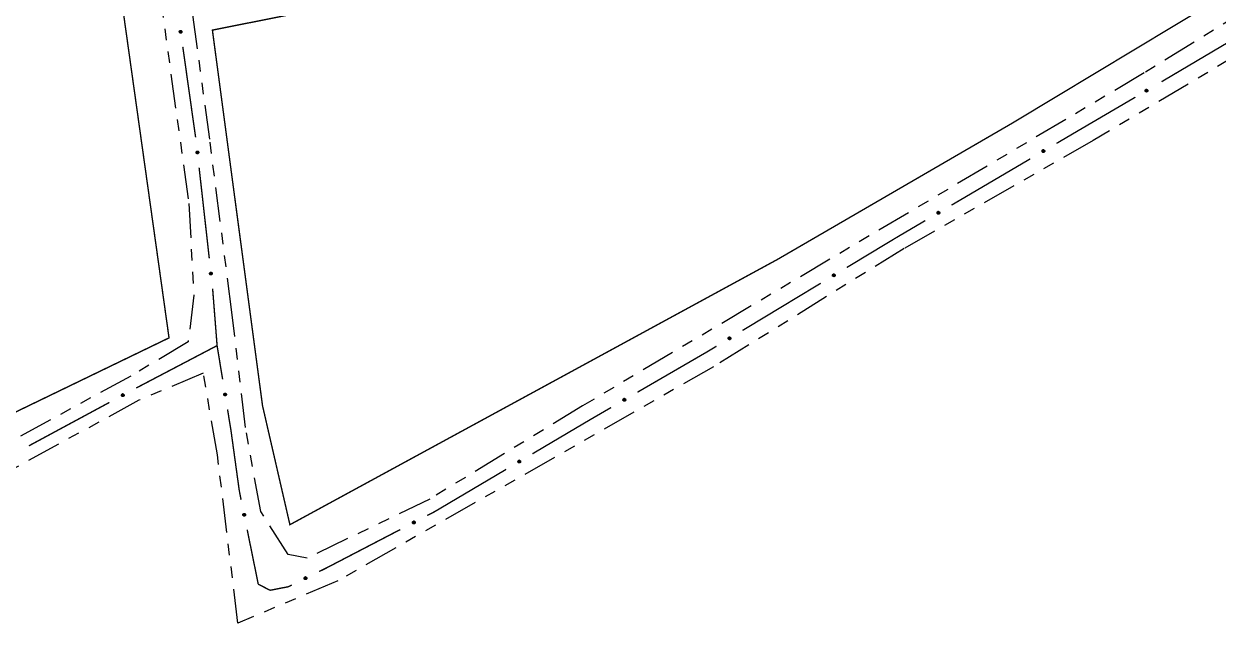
# Model space of a CAD drawing. Extents: x 209066 to 212010, y 4879784 to 4881672.
# Drawn here: x 209780.4 to 209937.2, y 4880922.3 to 4881001 of the extents above; entities that cross this region are included whole.
import ezdxf

# ---------------------------------------------------------------- set-up
doc = ezdxf.new("R2010")
doc.units = 0
doc.header["$LTSCALE"] = 1.5
doc.header["$MEASUREMENT"] = 0
doc.linetypes.add('TRACO_12', pattern=[2.5, 2, -0.5])
doc.linetypes.add('TRACO_25', pattern=[8, 3, -1, 1, -1, 1, -1])
for name, color, linetype in [('RU-QUADRA', 210, 'CONTINUOUS'), ('SV-EIXO-RUA-N-PAV', 6, 'CONTINUOUS'), ('SV-RUA-NAO-PAV', 7, 'CONTINUOUS')]:
    doc.layers.add(name, color=color, linetype=linetype)

msp = doc.modelspace()

# ---------------------------------------------------------------- linework, layer by layer
at = {"layer": 'RU-QUADRA', "linetype": 'TRACO_12', "const_width": 0.18, "flags": 128}
msp.add_lwpolyline([(209777.329761, 4881134.231141), (209783.531219, 4881073.240669), (209787.735361, 4881043.29416), (209790.940509, 4881020.463588), (209799.460866, 4880959.772269), (209744.990016, 4880933.436511), (209737.073066, 4880998.45628), (209731.703291, 4881042.556792), (209725.656166, 4881092.2202)], close=True, dxfattribs=at)
at = {"layer": 'RU-QUADRA', "linetype": 'Continuous', "const_width": 0.18, "flags": 128}
msp.add_lwpolyline([(209939.739522, 4881005.743658), (209961.115703, 4881018.321756), (209947.339515, 4881041.942318), (209935.514281, 4881062.217786), (209913.738327, 4881047.879886), (209892.765732, 4881034.913062), (209883.72378, 4881029.322653), (209853.569322, 4881010.065497), (209839.411317, 4881006.986201), (209833.182881, 4881005.750092), (209805.156079, 4881000.187834), (209807.500596, 4880982.620624), (209811.740314, 4880950.852886), (209815.334843, 4880935.23898), (209879.390319, 4880970.089045), (209910.224835, 4880987.986327), (209919.21962, 4880993.397984)], close=True, dxfattribs=at)
at = {"layer": 'SV-EIXO-RUA-N-PAV'}
for points in [[(209800.899288, 4880999.813367), (209800.859787, 4880999.842206), (209800.831736, 4880999.87507), (209800.816229, 4880999.909214), (209800.810393, 4880999.94296), (209800.808311, 4880999.978155), (209800.814041, 4881000.014102), (209800.829238, 4881000.052591), (209800.85789, 4881000.092419), (209800.893445, 4881000.118942), (209800.926106, 4881000.135936), (209800.960943, 4881000.144047), (209800.995168, 4881000.145497), (209801.032311, 4881000.13831), (209801.071165, 4881000.122529), (209801.110516, 4881000.092748), (209801.137796, 4881000.060341), (209801.151928, 4881000.026921), (209801.159861, 4880999.991847), (209801.161555, 4880999.95589), (209801.155728, 4880999.920635), (209801.139767, 4880999.881544), (209801.10986, 4880999.843094), (209801.077848, 4880999.815516), (209801.044636, 4880999.800919), (209801.009928, 4880999.793887), (209800.974653, 4880999.791369), (209800.938278, 4880999.795625), (209800.899288, 4880999.813367)], [(209927.997965, 4880992.2099), (209927.986268, 4880992.162411), (209927.966504, 4880992.123989), (209927.940796, 4880992.096687), (209927.911788, 4880992.078484), (209927.880014, 4880992.063205), (209927.844581, 4880992.054867), (209927.803203, 4880992.054325), (209927.755483, 4880992.065725), (209927.717453, 4880992.088558), (209927.689338, 4880992.112329), (209927.668616, 4880992.141484), (209927.65429, 4880992.1726), (209927.646847, 4880992.209693), (209927.646707, 4880992.25163), (209927.659331, 4880992.299337), (209927.678965, 4880992.336873), (209927.704524, 4880992.362627), (209927.733967, 4880992.383274), (209927.766593, 4880992.398485), (209927.801422, 4880992.406468), (209927.843646, 4880992.406533), (209927.890568, 4880992.393449), (209927.928229, 4880992.374294), (209927.954336, 4880992.349103), (209927.974011, 4880992.319659), (209927.989723, 4880992.287977), (209927.999587, 4880992.252707), (209927.997965, 4880992.2099)], [(209803.093372, 4880983.968362), (209803.054723, 4880983.998333), (209803.027635, 4880984.031995), (209803.013123, 4880984.066574), (209803.008267, 4880984.100474), (209803.007205, 4880984.135715), (209803.013973, 4880984.171482), (209803.030279, 4880984.209514), (209803.060072, 4880984.248496), (209803.096379, 4880984.273978), (209803.129519, 4880984.290019), (209803.164576, 4880984.297119), (209803.198828, 4880984.297577), (209803.235748, 4880984.289318), (209803.274129, 4880984.272418), (209803.312601, 4880984.24151), (209803.338931, 4880984.208327), (209803.35209, 4880984.174512), (209803.359004, 4880984.139223), (209803.359657, 4880984.103231), (209803.352811, 4880984.068161), (209803.335725, 4880984.029547), (209803.304717, 4880983.991979), (209803.27192, 4880983.965341), (209803.238299, 4880983.951711), (209803.203403, 4880983.945686), (209803.168069, 4880983.944191), (209803.131833, 4880983.949498), (209803.093372, 4880983.968362)], [(209914.463759, 4880984.273764), (209914.452148, 4880984.226254), (209914.432454, 4880984.187796), (209914.406796, 4880984.160447), (209914.377821, 4880984.142192), (209914.346074, 4880984.126855), (209914.310656, 4880984.118453), (209914.26928, 4880984.117836), (209914.221539, 4880984.129149), (209914.183468, 4880984.151913), (209914.15531, 4880984.175634), (209914.134535, 4880984.204751), (209914.120152, 4880984.235841), (209914.112642, 4880984.27292), (209914.112426, 4880984.314857), (209914.124963, 4880984.362587), (209914.14453, 4880984.400158), (209914.170042, 4880984.425959), (209914.199447, 4880984.446659), (209914.232045, 4880984.461929), (209914.26686, 4880984.469975), (209914.309084, 4880984.470117), (209914.35603, 4880984.457118), (209914.393725, 4880984.438031), (209914.419878, 4880984.412888), (209914.439606, 4880984.38348), (209914.455376, 4880984.351826), (209914.465303, 4880984.316574), (209914.463759, 4880984.273764)], [(209900.671326, 4880976.163968), (209900.659715, 4880976.116457), (209900.640021, 4880976.077999), (209900.614363, 4880976.050651), (209900.585388, 4880976.032396), (209900.553642, 4880976.017058), (209900.518223, 4880976.008657), (209900.476847, 4880976.00804), (209900.429106, 4880976.019353), (209900.391035, 4880976.042117), (209900.362877, 4880976.065837), (209900.342102, 4880976.094955), (209900.32772, 4880976.126044), (209900.320209, 4880976.163123), (209900.319993, 4880976.20506), (209900.332531, 4880976.25279), (209900.352097, 4880976.290361), (209900.377609, 4880976.316163), (209900.407014, 4880976.336863), (209900.439612, 4880976.352132), (209900.474427, 4880976.360179), (209900.516651, 4880976.36032), (209900.563597, 4880976.347322), (209900.601293, 4880976.328235), (209900.627445, 4880976.303091), (209900.647173, 4880976.273683), (209900.662943, 4880976.242029), (209900.672871, 4880976.206777), (209900.671326, 4880976.163968)], [(209804.875558, 4880968.067927), (209804.836909, 4880968.097899), (209804.809821, 4880968.131561), (209804.795309, 4880968.16614), (209804.790452, 4880968.20004), (209804.78939, 4880968.235281), (209804.796159, 4880968.271047), (209804.812464, 4880968.30908), (209804.842257, 4880968.348061), (209804.878565, 4880968.373544), (209804.911704, 4880968.389585), (209804.946762, 4880968.396684), (209804.981014, 4880968.397142), (209805.017933, 4880968.388883), (209805.056315, 4880968.371983), (209805.094787, 4880968.341076), (209805.121117, 4880968.307892), (209805.134275, 4880968.274078), (209805.141189, 4880968.238788), (209805.141842, 4880968.202797), (209805.134996, 4880968.167726), (209805.11791, 4880968.129113), (209805.086902, 4880968.091545), (209805.054105, 4880968.064906), (209805.020484, 4880968.051276), (209804.985588, 4880968.045252), (209804.950255, 4880968.043757), (209804.914018, 4880968.049064), (209804.875558, 4880968.067927)], [(209886.936289, 4880967.960357), (209886.925233, 4880967.912715), (209886.905989, 4880967.874029), (209886.880652, 4880967.846383), (209886.851892, 4880967.827791), (209886.820327, 4880967.812085), (209886.785009, 4880967.803271), (209886.743643, 4880967.802171), (209886.695773, 4880967.812926), (209886.657439, 4880967.835244), (209886.629006, 4880967.858635), (209886.607893, 4880967.887508), (209886.593148, 4880967.918427), (209886.585206, 4880967.955416), (209886.584501, 4880967.997348), (209886.59648, 4880968.045221), (209886.615607, 4880968.083018), (209886.640817, 4880968.109115), (209886.669978, 4880968.130157), (209886.702396, 4880968.145806), (209886.737114, 4880968.154258), (209886.779334, 4880968.154892), (209886.826428, 4880968.142442), (209886.864344, 4880968.123796), (209886.890788, 4880968.09896), (209886.910857, 4880968.069783), (209886.926996, 4880968.038315), (209886.937334, 4880968.003182), (209886.936289, 4880967.960357)], [(209873.239413, 4880959.690195), (209873.228357, 4880959.642552), (209873.209113, 4880959.603867), (209873.183776, 4880959.576221), (209873.155016, 4880959.557629), (209873.123451, 4880959.541922), (209873.088133, 4880959.533108), (209873.046767, 4880959.532008), (209872.998897, 4880959.542763), (209872.960563, 4880959.565082), (209872.93213, 4880959.588472), (209872.911017, 4880959.617345), (209872.896273, 4880959.648265), (209872.88833, 4880959.685254), (209872.887625, 4880959.727185), (209872.899604, 4880959.775058), (209872.918731, 4880959.812855), (209872.943941, 4880959.838952), (209872.973102, 4880959.859994), (209873.00552, 4880959.875643), (209873.040238, 4880959.884095), (209873.082458, 4880959.884729), (209873.129552, 4880959.872279), (209873.167468, 4880959.853633), (209873.193912, 4880959.828797), (209873.213982, 4880959.799621), (209873.23012, 4880959.768153), (209873.240458, 4880959.733019), (209873.239413, 4880959.690195)], [(209793.560636, 4880952.211948), (209793.547273, 4880952.1649), (209793.526169, 4880952.127197), (209793.499515, 4880952.100818), (209793.469884, 4880952.083648), (209793.437592, 4880952.069497), (209793.401886, 4880952.062413), (209793.360516, 4880952.063329), (209793.313227, 4880952.076402), (209793.276025, 4880952.10056), (209793.248764, 4880952.125307), (209793.229082, 4880952.155173), (209793.215861, 4880952.186774), (209793.209728, 4880952.224106), (209793.211066, 4880952.266022), (209793.225362, 4880952.313255), (209793.246306, 4880952.350076), (209793.272756, 4880952.374915), (209793.302907, 4880952.394512), (209793.336049, 4880952.408564), (209793.371138, 4880952.415316), (209793.413338, 4880952.413894), (209793.45977, 4880952.399166), (209793.496733, 4880952.378696), (209793.521937, 4880952.352601), (209793.540562, 4880952.322483), (209793.555149, 4880952.290266), (209793.563764, 4880952.254671), (209793.560636, 4880952.211948)], [(209806.736655, 4880952.183558), (209806.69654, 4880952.211537), (209806.667785, 4880952.243786), (209806.651543, 4880952.277587), (209806.644979, 4880952.311198), (209806.642137, 4880952.346341), (209806.647088, 4880952.382404), (209806.661449, 4880952.421212), (209806.689234, 4880952.46165), (209806.724206, 4880952.488936), (209806.756493, 4880952.506632), (209806.791146, 4880952.515494), (209806.825331, 4880952.517683), (209806.862621, 4880952.511302), (209806.901808, 4880952.496364), (209806.941793, 4880952.467441), (209806.969768, 4880952.435631), (209806.984619, 4880952.402525), (209806.993308, 4880952.36763), (209806.99578, 4880952.331718), (209806.990716, 4880952.296346), (209806.975604, 4880952.256918), (209806.946535, 4880952.217831), (209806.915127, 4880952.189568), (209806.882238, 4880952.174256), (209806.847691, 4880952.166475), (209806.812478, 4880952.163195), (209806.77602, 4880952.166663), (209806.736655, 4880952.183558)], [(209859.427858, 4880951.609991), (209859.41596, 4880951.562552), (209859.396033, 4880951.524214), (209859.37021, 4880951.497021), (209859.341125, 4880951.478942), (209859.309286, 4880951.463797), (209859.273817, 4880951.45561), (209859.232438, 4880951.455244), (209859.184767, 4880951.466845), (209859.146834, 4880951.48984), (209859.11882, 4880951.51373), (209859.098222, 4880951.542973), (209859.084028, 4880951.574149), (209859.076742, 4880951.611273), (209859.076781, 4880951.65321), (209859.089607, 4880951.700864), (209859.1094, 4880951.738316), (209859.135068, 4880951.763962), (209859.164598, 4880951.784484), (209859.197288, 4880951.799555), (209859.232151, 4880951.807391), (209859.274375, 4880951.807277), (209859.321241, 4880951.793994), (209859.35882, 4880951.774679), (209859.38482, 4880951.749378), (209859.40437, 4880951.719851), (209859.419948, 4880951.688102), (209859.429662, 4880951.652791), (209859.427858, 4880951.609991)], [(209845.634601, 4880943.503739), (209845.623114, 4880943.456199), (209845.60352, 4880943.417689), (209845.577933, 4880943.390274), (209845.549006, 4880943.371944), (209845.5173, 4880943.356524), (209845.481903, 4880943.34803), (209845.440529, 4880943.347305), (209845.392759, 4880943.358493), (209845.354628, 4880943.381158), (209845.326409, 4880943.404805), (209845.305558, 4880943.433868), (209845.291094, 4880943.46492), (209845.283487, 4880943.50198), (209845.283162, 4880943.543916), (209845.295575, 4880943.591678), (209845.315043, 4880943.6293), (209845.340488, 4880943.655168), (209845.369839, 4880943.675945), (209845.402397, 4880943.691299), (209845.437191, 4880943.699437), (209845.479414, 4880943.699688), (209845.526394, 4880943.686812), (209845.564139, 4880943.667823), (209845.590357, 4880943.642748), (209845.610161, 4880943.613391), (209845.626014, 4880943.581779), (209845.636034, 4880943.546553), (209845.634601, 4880943.503739)], [(209809.246178, 4880936.382164), (209809.205019, 4880936.408584), (209809.175048, 4880936.439707), (209809.157522, 4880936.47286), (209809.149674, 4880936.506195), (209809.145485, 4880936.541202), (209809.14905, 4880936.577429), (209809.161912, 4880936.616759), (209809.188125, 4880936.658233), (209809.222026, 4880936.68684), (209809.253609, 4880936.705762), (209809.287897, 4880936.715947), (209809.321973, 4880936.719445), (209809.359481, 4880936.714499), (209809.399211, 4880936.701075), (209809.440277, 4880936.673707), (209809.46945, 4880936.642994), (209809.485561, 4880936.610481), (209809.495582, 4880936.575945), (209809.499429, 4880936.540154), (209809.495725, 4880936.504614), (209809.482137, 4880936.464636), (209809.454589, 4880936.424462), (209809.424288, 4880936.395015), (209809.39201, 4880936.378453), (209809.357787, 4880936.369353), (209809.322726, 4880936.364725), (209809.286162, 4880936.366792), (209809.246178, 4880936.382164)], [(209831.780966, 4880935.494023), (209831.766901, 4880935.44718), (209831.745233, 4880935.409798), (209831.718188, 4880935.383821), (209831.688303, 4880935.367097), (209831.655802, 4880935.353431), (209831.619995, 4880935.346883), (209831.578643, 4880935.348418), (209831.531554, 4880935.362198), (209831.494719, 4880935.386911), (209831.467832, 4880935.412064), (209831.448599, 4880935.442222), (209831.435853, 4880935.474017), (209831.430281, 4880935.511437), (209831.432246, 4880935.553328), (209831.447248, 4880935.600342), (209831.468741, 4880935.636845), (209831.495561, 4880935.661284), (209831.526002, 4880935.680428), (209831.55935, 4880935.693981), (209831.594536, 4880935.700207), (209831.636711, 4880935.698152), (209831.682917, 4880935.68273), (209831.719569, 4880935.661709), (209831.744379, 4880935.63524), (209831.762551, 4880935.604846), (209831.776654, 4880935.572414), (209831.784735, 4880935.536694), (209831.780966, 4880935.494023)], [(209817.556118, 4880928.165178), (209817.541055, 4880928.118647), (209817.518594, 4880928.081736), (209817.491, 4880928.056343), (209817.460764, 4880928.040261), (209817.427979, 4880928.027293), (209817.39204, 4880928.021511), (209817.35073, 4880928.02393), (209817.303947, 4880928.038712), (209817.267647, 4880928.064207), (209817.241304, 4880928.089928), (209817.22272, 4880928.12049), (209817.210656, 4880928.152551), (209817.205885, 4880928.190081), (209817.208744, 4880928.23192), (209817.224747, 4880928.278603), (209817.247016, 4880928.314638), (209817.274351, 4880928.338499), (209817.305195, 4880928.356988), (209817.338824, 4880928.369826), (209817.374136, 4880928.375298), (209817.416257, 4880928.372343), (209817.462123, 4880928.355938), (209817.498317, 4880928.334138), (209817.522556, 4880928.307145), (209817.540074, 4880928.276369), (209817.553481, 4880928.243644), (209817.560797, 4880928.207759), (209817.556118, 4880928.165178)]]:
    msp.add_lwpolyline(points, close=True, dxfattribs=at)
for points in [[(209800.831736, 4880999.87507), (209800.808311, 4880999.978155)], [(209800.843716, 4880999.860872), (209800.813393, 4880999.987502)], [(209800.859787, 4880999.842206), (209800.814041, 4881000.014102)], [(209800.87841, 4880999.82995), (209800.823093, 4881000.026084)], [(209800.899288, 4880999.813367), (209800.829238, 4881000.052591)], [(209800.920446, 4880999.80558), (209800.845921, 4881000.069279)], [(209800.938278, 4880999.795625), (209800.85789, 4881000.092419)], [(209800.955943, 4880999.7982), (209800.875873, 4881000.10108)], [(209800.974653, 4880999.791369), (209800.893445, 4881000.118942)], [(209800.990675, 4880999.796225), (209800.908707, 4881000.122264)], [(209801.009928, 4880999.793887), (209800.926106, 4881000.135936)], [(209801.027345, 4880999.800036), (209800.946358, 4881000.138617)], [(209801.044636, 4880999.800919), (209800.960943, 4881000.144047)], [(209801.061517, 4880999.811762), (209800.978975, 4881000.141854)], [(209801.077848, 4880999.815516), (209800.995168, 4881000.145497)], [(209801.094541, 4880999.831594), (209801.015441, 4881000.137368)], [(209801.10986, 4880999.843094), (209801.032311, 4881000.13831)], [(209801.122761, 4880999.865906), (209801.052671, 4881000.127477)], [(209801.139767, 4880999.881544), (209801.071165, 4881000.122529)], [(209801.14462, 4880999.906209), (209801.092387, 4881000.100022)], [(209801.155728, 4880999.920635), (209801.110516, 4881000.092748)], [(209801.157404, 4880999.942471), (209801.125539, 4881000.070261)], [(209801.161555, 4880999.95589), (209801.137796, 4881000.060341)], [(209927.843646, 4880992.406533), (209927.646707, 4880992.25163)], [(209927.890568, 4880992.393449), (209927.646847, 4880992.209693)], [(209927.864567, 4880992.396731), (209927.649146, 4880992.232641)], [(209927.90702, 4880992.38364), (209927.65412, 4880992.194441)], [(209927.928229, 4880992.374294), (209927.65429, 4880992.1726)], [(209927.801422, 4880992.406468), (209927.659331, 4880992.299337)], [(209927.818984, 4880992.401665), (209927.659479, 4880992.279804)], [(209927.937899, 4880992.360609), (209927.663804, 4880992.159)], [(209927.954336, 4880992.349103), (209927.668616, 4880992.141484)], [(209927.780583, 4880992.399735), (209927.674438, 4880992.321769)], [(209927.766593, 4880992.398485), (209927.678965, 4880992.336873)], [(209927.961713, 4880992.333441), (209927.679174, 4880992.13005)], [(209927.974011, 4880992.319659), (209927.689338, 4880992.112329)], [(209927.979152, 4880992.300959), (209927.70859, 4880992.101418)], [(209927.989723, 4880992.287977), (209927.717453, 4880992.088558)], [(209927.990502, 4880992.268074), (209927.740647, 4880992.079077)], [(209927.999587, 4880992.252707), (209927.755483, 4880992.065725)], [(209927.997142, 4880992.232431), (209927.781434, 4880992.063429)], [(209927.997965, 4880992.2099), (209927.803203, 4880992.054325)], [(209927.990542, 4880992.184292), (209927.830061, 4880992.058697)], [(209927.986268, 4880992.162411), (209927.844581, 4880992.054867)], [(209927.975096, 4880992.14046), (209927.869438, 4880992.06436)], [(209927.966504, 4880992.123989), (209927.880014, 4880992.063205)], [(209803.027635, 4880984.031995), (209803.007205, 4880984.135715)], [(209803.039199, 4880984.017456), (209803.012556, 4880984.144911)], [(209803.054723, 4880983.998333), (209803.013973, 4880984.171482)], [(209803.072983, 4880983.985543), (209803.023368, 4880984.183195)], [(209803.093372, 4880983.968362), (209803.030279, 4880984.209514)], [(209803.114296, 4880983.959966), (209803.047437, 4880984.225712)], [(209803.131833, 4880983.949498), (209803.060072, 4880984.248496)], [(209803.149565, 4880983.951561), (209803.078298, 4880984.256633)], [(209803.168069, 4880983.944191), (209803.096379, 4880984.273978)], [(209803.184225, 4880983.948581), (209803.111731, 4880984.276857)], [(209803.203403, 4880983.945686), (209803.129519, 4880984.290019)], [(209803.22099, 4880983.951328), (209803.14984, 4880984.292113)], [(209803.238299, 4880983.951711), (209803.164576, 4880984.297119)], [(209803.255487, 4880983.96206), (209803.182537, 4880984.294404)], [(209803.27192, 4880983.965341), (209803.198828, 4880984.297577)], [(209803.289072, 4880983.980928), (209803.218858, 4880984.288864)], [(209803.304717, 4880983.991979), (209803.235748, 4880984.289318)], [(209803.318273, 4880984.014409), (209803.255786, 4880984.277899)], [(209803.335725, 4880984.029547), (209803.274129, 4880984.272418)], [(209803.34129, 4880984.054061), (209803.294691, 4880984.249306)], [(209803.352811, 4880984.068161), (209803.312601, 4880984.24151)], [(209803.355119, 4880984.089938), (209803.326967, 4880984.218597)], [(209803.359657, 4880984.103231), (209803.338931, 4880984.208327)], [(209914.309084, 4880984.470117), (209914.112426, 4880984.314857)], [(209914.35603, 4880984.457118), (209914.112642, 4880984.27292)], [(209914.330022, 4880984.460353), (209914.114899, 4880984.295872)], [(209914.372499, 4880984.447338), (209914.119943, 4880984.257682)], [(209914.393725, 4880984.438031), (209914.120152, 4880984.235841)], [(209914.26686, 4880984.469975), (209914.124963, 4880984.362587)], [(209914.284431, 4880984.465204), (209914.125147, 4880984.343054)], [(209914.40342, 4880984.424363), (209914.129691, 4880984.222258)], [(209914.419878, 4880984.412888), (209914.134535, 4880984.204751)], [(209914.246033, 4880984.463205), (209914.140029, 4880984.385046)], [(209914.232045, 4880984.461929), (209914.14453, 4880984.400158)], [(209914.427284, 4880984.397239), (209914.145114, 4880984.193336)], [(209914.439606, 4880984.38348), (209914.15531, 4880984.175634)], [(209914.444781, 4880984.364788), (209914.174581, 4880984.164758)], [(209914.455376, 4880984.351826), (209914.183468, 4880984.151913)], [(209914.456191, 4880984.331924), (209914.206678, 4880984.142475)], [(209914.465303, 4880984.316574), (209914.221539, 4880984.129149)], [(209914.462895, 4880984.296293), (209914.247494, 4880984.126901)], [(209914.463759, 4880984.273764), (209914.26928, 4880984.117836)], [(209914.456383, 4880984.248142), (209914.296129, 4880984.122256)], [(209914.452148, 4880984.226254), (209914.310656, 4880984.118453)], [(209914.441016, 4880984.204282), (209914.335496, 4880984.127992)], [(209914.432454, 4880984.187796), (209914.346074, 4880984.126855)], [(209900.516651, 4880976.36032), (209900.319993, 4880976.20506)], [(209900.563597, 4880976.347322), (209900.320209, 4880976.163123)], [(209900.53759, 4880976.350556), (209900.322466, 4880976.186076)], [(209900.580066, 4880976.337542), (209900.32751, 4880976.147885)], [(209900.601293, 4880976.328235), (209900.32772, 4880976.126044)], [(209900.474427, 4880976.360179), (209900.332531, 4880976.25279)], [(209900.491998, 4880976.355407), (209900.332714, 4880976.233258)], [(209900.610987, 4880976.314567), (209900.337258, 4880976.112461)], [(209900.627445, 4880976.303091), (209900.342102, 4880976.094955)], [(209900.453601, 4880976.353408), (209900.347596, 4880976.27525)], [(209900.439612, 4880976.352132), (209900.352097, 4880976.290361)], [(209900.634851, 4880976.287443), (209900.352681, 4880976.08354)], [(209900.647173, 4880976.273683), (209900.362877, 4880976.065837)], [(209900.652348, 4880976.254992), (209900.382148, 4880976.054961)], [(209900.662943, 4880976.242029), (209900.391035, 4880976.042117)], [(209900.663758, 4880976.222127), (209900.414245, 4880976.032678)], [(209900.672871, 4880976.206777), (209900.429106, 4880976.019353)], [(209900.670462, 4880976.186496), (209900.455061, 4880976.017104)], [(209900.671326, 4880976.163968), (209900.476847, 4880976.00804)], [(209900.66395, 4880976.138346), (209900.503697, 4880976.01246)], [(209900.659715, 4880976.116457), (209900.518223, 4880976.008657)], [(209900.648583, 4880976.094486), (209900.543063, 4880976.018195)], [(209900.640021, 4880976.077999), (209900.553642, 4880976.017058)], [(209804.809821, 4880968.131561), (209804.78939, 4880968.235281)], [(209804.821384, 4880968.117021), (209804.794741, 4880968.244476)], [(209804.836909, 4880968.097899), (209804.796159, 4880968.271047)], [(209804.855169, 4880968.085108), (209804.805554, 4880968.282761)], [(209804.875558, 4880968.067927), (209804.812464, 4880968.30908)], [(209804.896481, 4880968.059531), (209804.829623, 4880968.325278)], [(209804.914018, 4880968.049064), (209804.842257, 4880968.348061)], [(209804.93175, 4880968.051127), (209804.860484, 4880968.356198)], [(209804.950255, 4880968.043757), (209804.878565, 4880968.373544)], [(209804.966411, 4880968.048146), (209804.893916, 4880968.376422)], [(209804.985588, 4880968.045252), (209804.911704, 4880968.389585)], [(209805.003176, 4880968.050894), (209804.932025, 4880968.391678)], [(209805.020484, 4880968.051276), (209804.946762, 4880968.396684)], [(209805.037672, 4880968.061626), (209804.964722, 4880968.39397)], [(209805.054105, 4880968.064906), (209804.981014, 4880968.397142)], [(209805.071257, 4880968.080494), (209805.001043, 4880968.388429)], [(209805.086902, 4880968.091545), (209805.017933, 4880968.388883)], [(209805.100458, 4880968.113974), (209805.037972, 4880968.377465)], [(209805.11791, 4880968.129113), (209805.056315, 4880968.371983)], [(209805.123475, 4880968.153627), (209805.076876, 4880968.348872)], [(209805.134996, 4880968.167726), (209805.094787, 4880968.341076)], [(209805.137304, 4880968.189504), (209805.109153, 4880968.318163)], [(209805.141842, 4880968.202797), (209805.121117, 4880968.307892)], [(209886.779334, 4880968.154892), (209886.584501, 4880967.997348)], [(209886.826428, 4880968.142442), (209886.585206, 4880967.955416)], [(209886.800385, 4880968.145373), (209886.587195, 4880967.978394)], [(209886.84301, 4880968.132855), (209886.592684, 4880967.940265)], [(209886.864344, 4880968.123796), (209886.593148, 4880967.918427)], [(209886.737114, 4880968.154258), (209886.59648, 4880968.045221)], [(209886.75474, 4880968.149692), (209886.596892, 4880968.025692)], [(209886.874197, 4880968.110242), (209886.602845, 4880967.904957)], [(209886.890788, 4880968.09896), (209886.607893, 4880967.887508)], [(209886.716368, 4880968.147244), (209886.611283, 4880968.067854)], [(209886.702396, 4880968.145806), (209886.615607, 4880968.083018)], [(209886.898376, 4880968.083398), (209886.618604, 4880967.876217)], [(209886.910857, 4880968.069783), (209886.629006, 4880967.858635)], [(209886.916251, 4880968.051154), (209886.648403, 4880967.847984)], [(209886.926996, 4880968.038315), (209886.657439, 4880967.835244)], [(209886.928043, 4880968.018425), (209886.680758, 4880967.826077)], [(209886.937334, 4880968.003182), (209886.695773, 4880967.812926)], [(209886.935162, 4880967.982874), (209886.721752, 4880967.810981)], [(209886.936289, 4880967.960357), (209886.743643, 4880967.802171)], [(209886.929212, 4880967.934651), (209886.770439, 4880967.806904)], [(209886.925233, 4880967.912715), (209886.785009, 4880967.803271)], [(209886.914358, 4880967.890615), (209886.809736, 4880967.813098)], [(209886.905989, 4880967.874029), (209886.820327, 4880967.812085)], [(209873.082458, 4880959.884729), (209872.887625, 4880959.727185)], [(209873.129552, 4880959.872279), (209872.88833, 4880959.685254)], [(209873.103509, 4880959.87521), (209872.890319, 4880959.708231)], [(209873.146134, 4880959.862692), (209872.895808, 4880959.670102)], [(209873.167468, 4880959.853633), (209872.896273, 4880959.648265)], [(209873.040238, 4880959.884095), (209872.899604, 4880959.775058)], [(209873.057864, 4880959.879529), (209872.900016, 4880959.755529)], [(209873.177321, 4880959.84008), (209872.905969, 4880959.634794)], [(209873.193912, 4880959.828797), (209872.911017, 4880959.617345)], [(209873.019492, 4880959.877082), (209872.914407, 4880959.797692)], [(209873.00552, 4880959.875643), (209872.918731, 4880959.812855)], [(209873.2015, 4880959.813235), (209872.921728, 4880959.606054)], [(209873.213982, 4880959.799621), (209872.93213, 4880959.588472)], [(209873.219375, 4880959.780991), (209872.951527, 4880959.577822)], [(209873.23012, 4880959.768153), (209872.960563, 4880959.565082)], [(209873.231167, 4880959.748262), (209872.983882, 4880959.555915)], [(209873.240458, 4880959.733019), (209872.998897, 4880959.542763)], [(209873.238286, 4880959.712712), (209873.024876, 4880959.540818)], [(209873.239413, 4880959.690195), (209873.046767, 4880959.532008)], [(209873.232336, 4880959.664488), (209873.073563, 4880959.536741)], [(209873.228357, 4880959.642552), (209873.088133, 4880959.533108)], [(209873.217482, 4880959.620452), (209873.11286, 4880959.542935)], [(209873.209113, 4880959.603867), (209873.123451, 4880959.541922)], [(209793.45977, 4880952.399166), (209793.209728, 4880952.224106)], [(209793.413338, 4880952.413894), (209793.211066, 4880952.266022)], [(209793.4339, 4880952.403361), (209793.212834, 4880952.246959)], [(209793.496733, 4880952.378696), (209793.215861, 4880952.186774)], [(209793.475866, 4880952.388782), (209793.21646, 4880952.208608)], [(209793.38852, 4880952.409897), (209793.224822, 4880952.293729)], [(209793.505915, 4880952.364678), (209793.22489, 4880952.172848)], [(209793.371138, 4880952.415316), (209793.225362, 4880952.313255)], [(209793.521937, 4880952.352601), (209793.229082, 4880952.155173)], [(209793.528758, 4880952.336689), (209793.239231, 4880952.143375)], [(209793.350075, 4880952.409321), (209793.241249, 4880952.335141)], [(209793.336049, 4880952.408564), (209793.246306, 4880952.350076)], [(209793.540562, 4880952.322483), (209793.248764, 4880952.125307)], [(209793.545042, 4880952.303613), (209793.267619, 4880952.113725)], [(209793.555149, 4880952.290266), (209793.276025, 4880952.10056)], [(209793.555226, 4880952.270348), (209793.29887, 4880952.090268)], [(209793.563764, 4880952.254671), (209793.313227, 4880952.076402)], [(209793.560607, 4880952.234493), (209793.339081, 4880952.073194)], [(209793.560636, 4880952.211948), (209793.360516, 4880952.063329)], [(209793.552316, 4880952.186617), (209793.387511, 4880952.066752)], [(209793.547273, 4880952.1649), (209793.401886, 4880952.062413)], [(209793.535335, 4880952.143356), (209793.427063, 4880952.071025)], [(209793.526169, 4880952.127197), (209793.437592, 4880952.069497)], [(209806.667785, 4880952.243786), (209806.642137, 4880952.346341)], [(209806.680069, 4880952.22985), (209806.647015, 4880952.355795)], [(209806.69654, 4880952.211537), (209806.647088, 4880952.382404)], [(209806.715423, 4880952.199686), (209806.655879, 4880952.394578)], [(209806.736655, 4880952.183558), (209806.661449, 4880952.421212)], [(209806.757976, 4880952.17623), (209806.677767, 4880952.438257)], [(209806.77602, 4880952.166663), (209806.689234, 4880952.46165)], [(209806.793625, 4880952.16962), (209806.707025, 4880952.470698)], [(209806.812478, 4880952.163195), (209806.724206, 4880952.488936)], [(209806.828392, 4880952.168396), (209806.739393, 4880952.492586)], [(209806.847691, 4880952.166475), (209806.756493, 4880952.506632)], [(209806.864971, 4880952.172999), (209806.776682, 4880952.50975)], [(209806.882238, 4880952.174256), (209806.791146, 4880952.515494)], [(209806.898881, 4880952.185461), (209806.809221, 4880952.513692)], [(209806.915127, 4880952.189568), (209806.825331, 4880952.517683)], [(209806.931469, 4880952.206003), (209806.845775, 4880952.509994)], [(209806.946535, 4880952.217831), (209806.862621, 4880952.511302)], [(209806.95894, 4880952.240917), (209806.883211, 4880952.500911)], [(209806.975604, 4880952.256918), (209806.901808, 4880952.496364)], [(209806.979923, 4880952.281682), (209806.923512, 4880952.474321)], [(209806.990716, 4880952.296346), (209806.941793, 4880952.467441)], [(209806.99192, 4880952.318212), (209806.957299, 4880952.445284)], [(209806.99578, 4880952.331718), (209806.969768, 4880952.435631)], [(209859.321241, 4880951.793994), (209859.076742, 4880951.611273)], [(209859.274375, 4880951.807277), (209859.076781, 4880951.65321)], [(209859.295254, 4880951.797386), (209859.079138, 4880951.634211)], [(209859.337651, 4880951.784115), (209859.08395, 4880951.595991)], [(209859.35882, 4880951.774679), (209859.084028, 4880951.574149)], [(209859.232151, 4880951.807391), (209859.089607, 4880951.700864)], [(209859.249693, 4880951.802513), (209859.089672, 4880951.68133)], [(209859.368432, 4880951.760953), (209859.093484, 4880951.560509)], [(209859.38482, 4880951.749378), (209859.098222, 4880951.542973)], [(209859.211284, 4880951.800746), (209859.104808, 4880951.723231)], [(209859.392131, 4880951.733685), (209859.108732, 4880951.531494)], [(209859.197288, 4880951.799555), (209859.1094, 4880951.738316)], [(209859.40437, 4880951.719851), (209859.11882, 4880951.51373)], [(209859.409432, 4880951.701129), (209859.138025, 4880951.502738)], [(209859.419948, 4880951.688102), (209859.146834, 4880951.48984)], [(209859.420642, 4880951.668196), (209859.169987, 4880951.480261)], [(209859.429662, 4880951.652791), (209859.184767, 4880951.466845)], [(209859.42713, 4880951.632525), (209859.210708, 4880951.46444)], [(209859.427858, 4880951.609991), (209859.232438, 4880951.455244)], [(209859.420327, 4880951.584414), (209859.259314, 4880951.459501)], [(209859.41596, 4880951.562552), (209859.273817, 4880951.45561)], [(209859.404695, 4880951.540648), (209859.298715, 4880951.464998)], [(209859.396033, 4880951.524214), (209859.309286, 4880951.463797)], [(209845.479414, 4880943.699688), (209845.283162, 4880943.543916)], [(209845.526394, 4880943.686812), (209845.283487, 4880943.50198)], [(209845.500378, 4880943.689978), (209845.285684, 4880943.524938)], [(209845.542889, 4880943.677075), (209845.290827, 4880943.486761)], [(209845.564139, 4880943.667823), (209845.291094, 4880943.46492)], [(209845.437191, 4880943.699437), (209845.295575, 4880943.591678)], [(209845.454774, 4880943.694711), (209845.295809, 4880943.572146)], [(209845.573869, 4880943.654181), (209845.300668, 4880943.451362)], [(209845.590357, 4880943.642748), (209845.305558, 4880943.433868)], [(209845.416382, 4880943.692611), (209845.310582, 4880943.614177)], [(209845.402397, 4880943.691299), (209845.315043, 4880943.6293)], [(209845.597804, 4880943.627119), (209845.316166, 4880943.422481)], [(209845.610161, 4880943.613391), (209845.326409, 4880943.404805)], [(209845.615386, 4880943.594714), (209845.345708, 4880943.393979)], [(209845.626014, 4880943.581779), (209845.354628, 4880943.381158)], [(209845.626881, 4880943.561879), (209845.377863, 4880943.37178)], [(209845.636034, 4880943.546553), (209845.392759, 4880943.358493)], [(209845.633678, 4880943.526266), (209845.418719, 4880943.356312)], [(209845.634601, 4880943.503739), (209845.440529, 4880943.347305)], [(209845.627291, 4880943.478098), (209845.467367, 4880943.351795)], [(209845.623114, 4880943.456199), (209845.481903, 4880943.34803)], [(209845.612039, 4880943.434198), (209845.506719, 4880943.357633)], [(209845.60352, 4880943.417689), (209845.5173, 4880943.356524)], [(209809.175048, 4880936.439707), (209809.145485, 4880936.541202)], [(209809.205019, 4880936.408584), (209809.14905, 4880936.577429)], [(209809.187857, 4880936.426252), (209809.149998, 4880936.550837)], [(209809.224343, 4880936.397466), (209809.157367, 4880936.589931)], [(209809.246178, 4880936.382164), (209809.161912, 4880936.616759)], [(209809.267764, 4880936.37566), (209809.177564, 4880936.634417)], [(209809.286162, 4880936.366792), (209809.188125, 4880936.658233)], [(209809.30364, 4880936.370422), (209809.205557, 4880936.667957)], [(209809.322726, 4880936.364725), (209809.222026, 4880936.68684)], [(209809.338429, 4880936.370532), (209809.237061, 4880936.691071)], [(209809.357787, 4880936.369353), (209809.253609, 4880936.705762)], [(209809.374804, 4880936.376535), (209809.273664, 4880936.709651)], [(209809.39201, 4880936.378453), (209809.287897, 4880936.715947)], [(209809.408211, 4880936.390288), (209809.306028, 4880936.714839)], [(209809.424288, 4880936.395015), (209809.321973, 4880936.719445)], [(209809.439987, 4880936.412065), (209809.342697, 4880936.712546)], [(209809.454589, 4880936.424462), (209809.359481, 4880936.714499)], [(209809.466099, 4880936.448007), (209809.380454, 4880936.704905)], [(209809.482137, 4880936.464636), (209809.399211, 4880936.701075)], [(209809.485503, 4880936.489547), (209809.421745, 4880936.679881)], [(209809.495725, 4880936.504614), (209809.440277, 4880936.673707)], [(209809.49609, 4880936.526511), (209809.456621, 4880936.652161)], [(209809.499429, 4880936.540154), (209809.46945, 4880936.642994)], [(209831.682917, 4880935.68273), (209831.430281, 4880935.511437)], [(209831.636711, 4880935.698152), (209831.432246, 4880935.553328)], [(209831.657113, 4880935.687313), (209831.433728, 4880935.534241)], [(209831.719569, 4880935.661709), (209831.435853, 4880935.474017)], [(209831.698855, 4880935.672107), (209831.436779, 4880935.49584)], [(209831.72854, 4880935.647556), (209831.444672, 4880935.459957)], [(209831.611836, 4880935.694528), (209831.446415, 4880935.580826)], [(209831.594536, 4880935.700207), (209831.447248, 4880935.600342)], [(209831.744379, 4880935.63524), (209831.448599, 4880935.442222)], [(209831.750961, 4880935.619227), (209831.45857, 4880935.430272)], [(209831.573386, 4880935.694528), (209831.463461, 4880935.621987)], [(209831.762551, 4880935.604846), (209831.467832, 4880935.412064)], [(209831.55935, 4880935.693981), (209831.468741, 4880935.636845)], [(209831.766747, 4880935.585911), (209831.486511, 4880935.4002)], [(209831.776654, 4880935.572414), (209831.494719, 4880935.386911)], [(209831.776432, 4880935.552497), (209831.517407, 4880935.376278)], [(209831.784735, 4880935.536694), (209831.531554, 4880935.362198)], [(209831.781275, 4880935.516566), (209831.557357, 4880935.358603)], [(209831.780966, 4880935.494023), (209831.578643, 4880935.348418)], [(209831.772268, 4880935.468819), (209831.605686, 4880935.351436)], [(209831.766901, 4880935.44718), (209831.619995, 4880935.346883)], [(209831.754641, 4880935.425817), (209831.645297, 4880935.355117)], [(209831.745233, 4880935.409798), (209831.655802, 4880935.353431)], [(209817.462123, 4880928.355938), (209817.205885, 4880928.190081)], [(209817.416257, 4880928.372343), (209817.208744, 4880928.23192)], [(209817.436423, 4880928.36107), (209817.209818, 4880928.212806)], [(209817.498317, 4880928.334138), (209817.210656, 4880928.152551)], [(209817.477831, 4880928.344976), (209817.212048, 4880928.174348)], [(209817.506984, 4880928.319796), (209817.219173, 4880928.138305)], [(209817.522556, 4880928.307145), (209817.22272, 4880928.12049)], [(209817.39131, 4880928.369251), (209817.223498, 4880928.259109)], [(209817.374136, 4880928.375298), (209817.224747, 4880928.278603)], [(209817.528794, 4880928.290995), (209817.232434, 4880928.10833)], [(209817.540074, 4880928.276369), (209817.241304, 4880928.089928)], [(209817.352869, 4880928.370073), (209817.241419, 4880928.299897)], [(209817.338824, 4880928.369826), (209817.247016, 4880928.314638)], [(209817.543866, 4880928.257349), (209817.259726, 4880928.077668)], [(209817.553481, 4880928.243644), (209817.267647, 4880928.064207)], [(209817.552835, 4880928.223736), (209817.290103, 4880928.053092)], [(209817.560797, 4880928.207759), (209817.303947, 4880928.038712)], [(209817.556908, 4880928.18771), (209817.329667, 4880928.034567)], [(209817.556118, 4880928.165178), (209817.35073, 4880928.02393)], [(209817.546883, 4880928.140166), (209817.377831, 4880928.026369)], [(209817.541055, 4880928.118647), (209817.39204, 4880928.021511)], [(209817.528342, 4880928.097551), (209817.417512, 4880928.029202)], [(209817.518594, 4880928.081736), (209817.427979, 4880928.027293)]]:
    msp.add_lwpolyline(points, dxfattribs=at)
at = {"layer": 'SV-EIXO-RUA-N-PAV', "const_width": 0.18}
for points in [[(209940.134058, 4880999.520026), (209929.806714, 4880993.408891)], [(209802.94974, 4880986.109157), (209801.268378, 4880997.990783)], [(209926.360325, 4880991.378542), (209919.456767, 4880987.336154)], [(209918.988069, 4880987.061708), (209916.008161, 4880985.309555)], [(209919.456767, 4880987.336154), (209918.988069, 4880987.061708)], [(209912.560053, 4880983.282106), (209902.215728, 4880977.199758)], [(209804.746176, 4880970.210529), (209803.409537, 4880982.135855)], [(209898.76762, 4880975.172309), (209895.319512, 4880973.14486)], [(209894.948209, 4880972.926539), (209888.468501, 4880969.014096)], [(209895.319512, 4880973.14486), (209894.948209, 4880972.926539)], [(209805.772415, 4880958.757794), (209805.184707, 4880966.234752)], [(209885.044282, 4880966.946556), (209874.771625, 4880960.743934)], [(209805.772415, 4880958.757794), (209795.144814, 4880953.185175)], [(209805.853156, 4880958.264377), (209805.772415, 4880958.757794)], [(209806.499111, 4880954.316878), (209805.853156, 4880958.264377)], [(209870.491351, 4880958.159508), (209870.203269, 4880957.985564)], [(209871.347406, 4880958.676393), (209870.491351, 4880958.159508)], [(209870.203269, 4880957.985564), (209860.978504, 4880952.636411)], [(209791.621513, 4880951.291465), (209781.059052, 4880945.596344)], [(209807.585477, 4880947.677971), (209807.145065, 4880950.36938)], [(209857.518182, 4880950.629879), (209854.92294, 4880949.124979)], [(209854.859392, 4880949.08813), (209847.176296, 4880944.543554)], [(209854.92294, 4880949.124979), (209854.859392, 4880949.08813)], [(209807.62279, 4880947.407739), (209807.585477, 4880947.677971)], [(209808.69346, 4880939.653492), (209807.62279, 4880947.407739)], [(209843.733487, 4880942.50712), (209835.126462, 4880937.416037)], [(209808.727763, 4880939.484759), (209808.69346, 4880939.653492)], [(209808.926984, 4880938.504804), (209808.727763, 4880939.484759)], [(209834.311355, 4880936.933899), (209833.377138, 4880936.448106)], [(209835.126462, 4880937.416037), (209834.311355, 4880936.933899)], [(209811.178026, 4880927.432111), (209809.72387, 4880934.584986)], [(209829.828271, 4880934.602695), (209820.068886, 4880929.527815)], [(209820.041885, 4880929.513775), (209819.172309, 4880929.084942)], [(209820.068886, 4880929.527815), (209820.041885, 4880929.513775)], [(209811.799353, 4880927.107941), (209811.178026, 4880927.432111)], [(209812.722487, 4880926.626305), (209811.799353, 4880927.107941)], [(209813.663635, 4880926.809306), (209812.722487, 4880926.626305)], [(209815.139903, 4880927.096358), (209813.663635, 4880926.809306)], [(209815.584826, 4880927.315772), (209815.139903, 4880927.096358)]]:
    msp.add_lwpolyline(points, dxfattribs=at)
at = {"layer": 'SV-RUA-NAO-PAV', "linetype": 'TRACO_25'}
for points in [[(209775.779858, 4881143.880484, 9.670464), (209777.724703, 4881144.093316, 9.670464), (209779.624681, 4881142.093477, 9.670464), (209782.106048, 4881125.755142, 8.988424), (209786.988451, 4881096.418121, 8.968364), (209791.47175, 4881058.741994, 8.848004), (209796.435287, 4881018.166161, 8.486924), (209802.058763, 4880977.41033, 7.664464), (209802.719909, 4880965.371588, 7.503984), (209801.97383, 4880959.255673, 7.443805), (209794.428686, 4880954.755061, 7.183025), (209768.483981, 4880940.59137, 7.664464), (209749.157823, 4880929.736953, 7.845005), (209741.74505, 4880926.56005, 7.845005), (209740.686082, 4880927.88376, 7.845005)], [(209978.650994, 4880945.808972, 5.297385), (209981.495421, 4880948.393411, 5.297385), (209993.634404, 4880959.204693, 5.297385), (209996.036911, 4880961.733647, 5.297385), (209997.006966, 4880963.966559, 6.079725), (209996.966361, 4880969.965924, 6.079725), (209986.005674, 4880989.524144, 6.079725), (209965.465677, 4881013.502151, 5.558165), (209943.609723, 4880999.244244, 5.538105), (209920.833809, 4880985.686288, 5.598285), (209895.998199, 4880971.52845, 6.581225), (209870.942761, 4880955.950768, 6.882125), (209821.611479, 4880927.85506, 7.343504), (209808.513599, 4880922.315996, 7.283325), (209805.811672, 4880944.423726, 7.303385), (209803.959394, 4880955.152174, 7.333475), (209795.487653, 4880951.578159, 7.584225), (209770.072432, 4880937.679209, 7.664464)]]:
    msp.add_polyline3d(points, dxfattribs=at)
msp.add_polyline3d([(209802.209352, 4881005.141371, 8.105784), (209812.966846, 4881007.033958, 8.125844), (209820.480357, 4881008.040958, 8.125844), (209828.382803, 4881009.1463, 8.125844), (209836.54737, 4881011.192419, 8.125844), (209844.306676, 4881013.215551, 8.125844), (209851.849296, 4881016.820933, 8.125844), (209857.547536, 4881023.357149, 8.125844), (209861.832387, 4881027.784829, 8.125844), (209869.374601, 4881031.994361, 8.125844), (209876.178615, 4881033.722834, 8.125844), (209886.679648, 4881035.289597, 6.561165), (209935.683771, 4881067.037271, 6.360565), (209945.084033, 4881053.478458, 6.380625), (209964.72536, 4881017.481749, 5.678525), (209927.53211, 4880994.565168, 5.939305), (209853.745325, 4880950.831769, 6.982425), (209833.728946, 4880938.613597, 6.882125), (209817.61165, 4880930.854849, 7.343504), (209815.121899, 4880931.314867, 7.243205), (209811.501753, 4880936.974364, 7.243205), (209809.500868, 4880948.013247, 7.584225), (209807.719541, 4880963.15169, 7.744705), (209804.797579, 4880985.849363, 8.105784)], close=True, dxfattribs=at)

doc.saveas('drawing.dxf')
